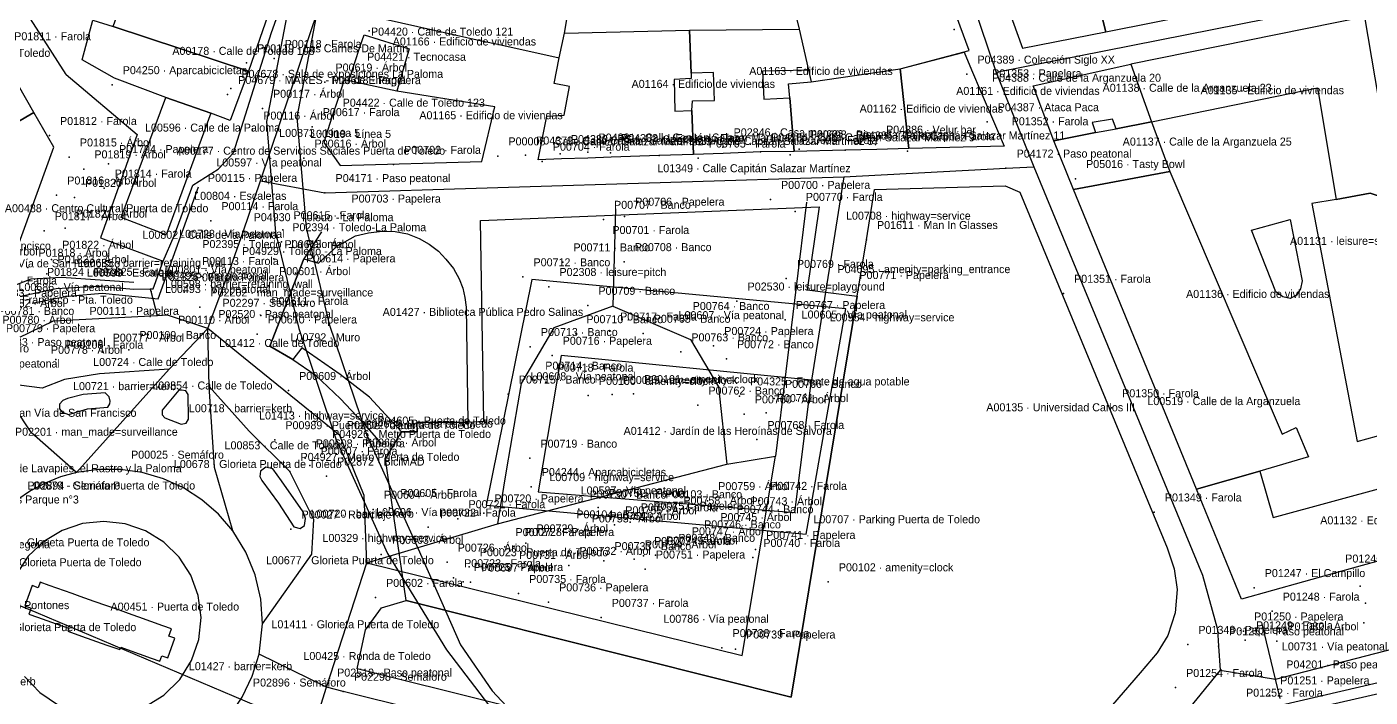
# Model space of a CAD drawing. Header units: metres. Extents: x 436207 to 441321, y 4465685 to 4475088.
# Drawn here: x 439604 to 439855.7, y 4473131.6 to 4473257.3 of the extents above; entities that cross this region are included whole.
import ezdxf

# ---------------------------------------------------------------- set-up
doc = ezdxf.new("R2010")
doc.units = ezdxf.units.M
for name, color, linetype, true_color in [('G_A_EDI', 7, 'CONTINUOUS', 0xa4a4a4), ('G_A_EQU', 7, 'CONTINUOUS', 0x8e5aa4), ('G_A_PAT', 7, 'CONTINUOUS', 0xa63603), ('G_A_UMB', 7, 'CONTINUOUS', 0x9e6a39), ('G_A_VER', 7, 'CONTINUOUS', 0x4d745d), ('G_L_ACC', 7, 'CONTINUOUS', 0xe68241), ('G_L_BAR', 7, 'CONTINUOUS', 0x333333), ('G_L_EQU', 7, 'CONTINUOUS', 0x8e5aa4), ('G_L_INF', 7, 'CONTINUOUS', 0x777777), ('G_L_TRA', 7, 'CONTINUOUS', 0x376b91), ('G_L_VIA', 7, 'CONTINUOUS', 0x555555), ('G_P_ACC', 7, 'CONTINUOUS', 0xe68241), ('G_P_COM', 7, 'CONTINUOUS', 0xce3b37), ('G_P_DIR', 7, 'CONTINUOUS', 0x756bb1), ('G_P_EQU', 7, 'CONTINUOUS', 0x8e5aa4), ('G_P_INF', 7, 'CONTINUOUS', 0x777777), ('G_P_MOB', 7, 'CONTINUOUS', 0x268c9e), ('G_P_PAT', 7, 'CONTINUOUS', 0xa63603), ('G_P_TRA', 7, 'CONTINUOUS', 0x376b91), ('G_P_UMB', 7, 'CONTINUOUS', 0x9e6a39), ('G_P_VER', 7, 'CONTINUOUS', 0x4d745d), ('T_A_EDI', 7, 'CONTINUOUS', 0xa4a4a4), ('T_A_EQU', 7, 'CONTINUOUS', 0x8e5aa4), ('T_A_PAT', 7, 'CONTINUOUS', 0xa63603), ('T_A_UMB', 7, 'CONTINUOUS', 0x9e6a39), ('T_A_VER', 7, 'CONTINUOUS', 0x4d745d), ('T_L_ACC', 7, 'CONTINUOUS', 0xe68241), ('T_L_BAR', 7, 'CONTINUOUS', 0x333333), ('T_L_EQU', 7, 'CONTINUOUS', 0x8e5aa4), ('T_L_TRA', 7, 'CONTINUOUS', 0x376b91), ('T_L_VIA', 7, 'CONTINUOUS', 0x555555), ('T_P_ACC', 7, 'CONTINUOUS', 0xe68241), ('T_P_COM', 7, 'CONTINUOUS', 0xce3b37), ('T_P_DIR', 7, 'CONTINUOUS', 0x756bb1), ('T_P_EQU', 7, 'CONTINUOUS', 0x8e5aa4), ('T_P_INF', 7, 'CONTINUOUS', 0x777777), ('T_P_MOB', 7, 'CONTINUOUS', 0x268c9e), ('T_P_PAT', 7, 'CONTINUOUS', 0xa63603), ('T_P_TRA', 7, 'CONTINUOUS', 0x376b91), ('T_P_UMB', 7, 'CONTINUOUS', 0x9e6a39), ('T_P_VER', 7, 'CONTINUOUS', 0x4d745d)]:
    doc.layers.add(name, color=color, linetype=linetype, true_color=true_color)

msp = doc.modelspace()

# ---------------------------------------------------------------- linework, layer by layer
at = {"layer": 'G_A_EDI'}
for points in [[(439605.31, 4473241.26), (439582.5, 4473281.37), (439584.8, 4473292.67), (439572.65, 4473295.2), (439571.56, 4473294.25), (439554.7, 4473284.26), (439586.26, 4473230.13), (439592.87, 4473234.03), (439592.72, 4473234.35), (439598.45, 4473237.67), (439598.65, 4473237.34)], [(439806.21, 4473256.37), (439824.46, 4473259.99), (439823.34, 4473267.62), (439817.06, 4473265.98), (439816.43, 4473269.11), (439822.71, 4473269.97), (439821.44, 4473275.19), (439818.04, 4473274.18), (439817.43, 4473279.91), (439817.19, 4473280.92), (439800.02, 4473277.05), (439801.43, 4473273.52), (439803.54, 4473266.59), (439809.89, 4473267.73), (439810.64, 4473264.86), (439804.27, 4473264.14)], [(439784.16, 4473271.19), (439790.55, 4473253.3), (439806.21, 4473256.37), (439804.27, 4473264.14), (439803.54, 4473266.59), (439801.43, 4473273.52)], [(439671.99, 4473271.18), (439671.01, 4473268.25), (439670.03, 4473265.32), (439669.06, 4473262.4), (439668.08, 4473259.46), (439689.53, 4473254.63), (439692.26, 4473254.03), (439703.78, 4473251.49), (439704.78, 4473256.14), (439705.77, 4473262.08)], [(439745.61, 4473269.73), (439748.74, 4473256.85), (439750.45, 4473249.21), (439750.99, 4473247.02), (439767.64, 4473249.41), (439780.57, 4473252.86), (439778.88, 4473257.42), (439777.25, 4473261.85), (439776.29, 4473264.42), (439756.31, 4473259.34), (439753.07, 4473271.58)], [(439649.75, 4473261.08), (439645.52, 4473248.98), (439620.19, 4473257.35), (439624.26, 4473268.99), (439630.5, 4473267.26), (439634.88, 4473265.82), (439637.79, 4473264.88)], [(439616.4, 4473258.58), (439620.19, 4473257.35), (439645.52, 4473248.98), (439642.1, 4473239.77), (439638.48, 4473241.11), (439630.08, 4473244.07), (439620.46, 4473247.67), (439614.4, 4473251.13)], [(439860.62, 4473224.5), (439854.71, 4473259.16), (439810.89, 4473250.31), (439814.73, 4473239.51), (439845.86, 4473245.84), (439849.34, 4473224.91), (439855.74, 4473226.14)], [(439728.93, 4473233.38), (439722.49, 4473233.16), (439713.51, 4473232.86), (439709.16, 4473232.7), (439704.21, 4473232.54), (439699.85, 4473232.39), (439701.47, 4473240.57), (439704.68, 4473240.73), (439705.68, 4473246.12), (439702.81, 4473246.67), (439703.78, 4473251.49), (439704.78, 4473256.14), (439728.17, 4473256.67), (439728.5, 4473248.59), (439728.47, 4473247.59), (439725.3, 4473247.41), (439725.46, 4473241.51), (439728.61, 4473241.6)], [(439747.77, 4473233.95), (439741.48, 4473233.84), (439734.48, 4473233.58), (439728.93, 4473233.38), (439728.61, 4473241.6), (439728.72, 4473243.41), (439732.85, 4473243.49), (439732.7, 4473248.72), (439728.5, 4473248.59), (439728.17, 4473256.67), (439748.74, 4473256.85), (439750.45, 4473249.21), (439741.89, 4473248.99), (439742.1, 4473243.72), (439746.99, 4473243.97)], [(439664.34, 4473247.19), (439665.42, 4473250.43), (439666.5, 4473253.66), (439667.23, 4473255.82), (439675.66, 4473253.2), (439673.34, 4473245.22)], [(439779.64, 4473252.57), (439781.05, 4473249.26), (439782.86, 4473245.01), (439784.97, 4473240.07), (439787.14, 4473234.96), (439769.31, 4473234.47), (439767.64, 4473249.41)], [(439769.31, 4473234.47), (439763.29, 4473234.32), (439757.33, 4473234.18), (439747.77, 4473233.95), (439746.99, 4473243.97), (439746.76, 4473246.59), (439750.99, 4473247.02), (439767.64, 4473249.41)], [(439796.43, 4473235.93), (439792.59, 4473246.25), (439810.89, 4473250.31), (439814.73, 4473239.51), (439808.1, 4473238.21), (439807.44, 4473240.02), (439803.64, 4473239.39), (439804.27, 4473237.47)], [(439663.46, 4473247.39), (439662.32, 4473243.86), (439661.19, 4473240.34), (439659.68, 4473235.63), (439662.72, 4473231.33), (439689.27, 4473232.06), (439691.7, 4473242.28), (439673.34, 4473245.22), (439664.34, 4473247.19)], [(439630.08, 4473244.07), (439638.48, 4473241.11), (439630.12, 4473218.33), (439621.69, 4473221.56)], [(439800.13, 4473226.78), (439796.43, 4473235.93), (439804.27, 4473237.47), (439808.1, 4473238.21), (439814.73, 4473239.51), (439818.2, 4473230.15)], [(439823.18, 4473170.63), (439800.13, 4473226.78), (439818.2, 4473230.15), (439839.25, 4473180.89), (439841.87, 4473182.17), (439844.18, 4473176.68), (439835.07, 4473173.98)], [(439762.87, 4473226.83), (439787.31, 4473227.5), (439790.07, 4473226.29), (439817.66, 4473159.61), (439819.03, 4473155.66), (439819.53, 4473151.81), (439819.17, 4473147.41), (439817.82, 4473143.14), (439815.83, 4473139.92), (439812.65, 4473136.19), (439787.54, 4473107.07), (439782.92, 4473105.91), (439745.04, 4473117.16), (439665.89, 4473136.9), (439667.47, 4473144.2), (439670.47, 4473148.36), (439675.1, 4473149.72), (439747.22, 4473131.6), (439759.58, 4473206.81), (439761.32, 4473217.39)], [(439867.76, 4473183.54), (439860.62, 4473224.5), (439855.74, 4473226.14), (439849.34, 4473224.91), (439844.78, 4473224.16), (439853.29, 4473179.52), (439856.89, 4473180.53)], [(439823.18, 4473170.63), (439835.07, 4473173.98), (439837.55, 4473165.29), (439859.37, 4473171.24), (439863.01, 4473158.75), (439849.06, 4473154.84), (439831.6, 4473149.95)]]:
    msp.add_lwpolyline(points, close=True, dxfattribs=at)
at = {"layer": 'G_A_EQU'}
msp.add_lwpolyline([(439598.97, 4473208.38), (439599.58, 4473208.51), (439600.45, 4473210.94), (439609.09, 4473234.72), (439605.31, 4473241.26), (439598.65, 4473237.34), (439598.45, 4473237.67), (439592.72, 4473234.35), (439592.87, 4473234.03), (439586.26, 4473230.13)], close=True, dxfattribs=at)
at = {"layer": 'G_A_PAT'}
msp.add_lwpolyline([(439604.99, 4473152.52), (439603.63, 4473148.73), (439604.8, 4473148.32), (439604.39, 4473147.19), (439606.04, 4473146.61), (439610.39, 4473145.07), (439611.88, 4473144.54), (439611.67, 4473143.97), (439614.26, 4473143.06), (439619, 4473141.37), (439621.42, 4473140.51), (439621.6, 4473140.97), (439622.82, 4473140.54), (439627.32, 4473138.94), (439628.96, 4473138.36), (439629.32, 4473139.36), (439630.41, 4473138.97), (439631.73, 4473142.68), (439630.64, 4473143.06), (439631.13, 4473144.41), (439629.49, 4473145), (439624.99, 4473146.59), (439623.78, 4473147.03), (439621.36, 4473147.89), (439616.62, 4473149.57), (439614.01, 4473150.49), (439612.53, 4473151.02), (439608.17, 4473152.57), (439606.53, 4473153.15), (439606.16, 4473152.1)], close=True, dxfattribs=at)
at = {"layer": 'G_A_UMB'}
msp.add_lwpolyline([(439653.83, 4473194.91), (439649.55, 4473197.45), (439655.93, 4473213.78), (439658.69, 4473212.98), (439662.15, 4473216.16), (439665.6, 4473218.12), (439668.06, 4473218.7), (439670.6, 4473218.98), (439673, 4473218.92), (439675.37, 4473218.47), (439677.52, 4473217.59), (439679.43, 4473216.55), (439681.14, 4473215.22), (439682.52, 4473213.75), (439683.99, 4473211.99), (439685.02, 4473210.06), (439685.69, 4473208.33), (439686.09, 4473206.58), (439686.35, 4473204.76), (439686.62, 4473183.2), (439677.08, 4473183.09), (439677.15, 4473181.36), (439674.19, 4473181.33), (439668.25, 4473187.84), (439662.74, 4473192.08), (439655.57, 4473197.11)], close=True, dxfattribs=at)
at = {"layer": 'G_A_VER'}
for points in [[(439747.22, 4473131.6), (439675.1, 4473149.72), (439671.21, 4473176.25), (439674.19, 4473181.33), (439677.15, 4473181.36), (439677.08, 4473183.09), (439686.62, 4473183.2), (439689.62, 4473183.34), (439689.03, 4473220.98), (439752.47, 4473223.56), (439750.23, 4473208.01), (439759.58, 4473206.81)], [(439833.48, 4473219.16), (439840.71, 4473221.2), (439843.01, 4473209.67), (439842.7, 4473208.17), (439841.94, 4473206.98), (439840.73, 4473206.39), (439839.38, 4473206.7), (439838.04, 4473207.61)], [(439817.8, 4473098.57), (439822.56, 4473106.4), (439830.38, 4473119.23), (439833.05, 4473121.99), (439838.97, 4473128.07), (439903.47, 4473142.85), (439918.82, 4473089.52), (439919.26, 4473082.17), (439916.98, 4473075.86), (439913.17, 4473073.61)]]:
    msp.add_lwpolyline(points, close=True, dxfattribs=at)
at = {"layer": 'G_L_ACC'}
for points in [[(439631.6, 4473218.13), (439635.14, 4473227.6)], [(439602.59, 4473206.75), (439609.48, 4473208.26), (439617.24, 4473208.68), (439624.08, 4473208.11)]]:
    msp.add_lwpolyline(points, dxfattribs=at)
at = {"layer": 'G_L_BAR'}
for points in [[(439604.99, 4473205.51), (439611.54, 4473206.82), (439618.19, 4473207.34), (439628.62, 4473206.28), (439636.21, 4473227.33)], [(439659.22, 4473218.86), (439655.93, 4473213.78), (439649.55, 4473197.45), (439653.83, 4473194.91), (439658.02, 4473192.03), (439662.8, 4473187.57), (439666.84, 4473183.25), (439670.41, 4473179.15)], [(439600.45, 4473210.94), (439601.62, 4473208.79), (439604.85, 4473210.04), (439610.5, 4473210.37), (439624.09, 4473209.42)], [(439619.2, 4473185.99), (439619.55, 4473186.61), (439619.63, 4473187.13), (439619.44, 4473187.93), (439618.7, 4473188.67), (439614.59, 4473188.37), (439611.64, 4473187.63), (439610.73, 4473187.25), (439610.14, 4473186.57), (439610.12, 4473185.7), (439610.62, 4473185.02), (439611.82, 4473184.61), (439615.35, 4473185.68), (439619.2, 4473185.99)], [(439632.49, 4473189.15), (439629.37, 4473185.42), (439629.36, 4473184.56), (439629.89, 4473183.98), (439632.96, 4473182.81), (439633.88, 4473182.99), (439634.28, 4473183.75), (439634.26, 4473188.36), (439633.79, 4473189.04), (439633.02, 4473189.15), (439632.49, 4473189.15)], [(439648.81, 4473174.73), (439647.8, 4473173.98), (439647.66, 4473172.96), (439648.07, 4473172.22), (439651.19, 4473168.01), (439654.04, 4473163.53), (439655.22, 4473163.26), (439656.05, 4473163.79), (439656.23, 4473165.1), (439655.8, 4473166.37), (439651.75, 4473172.19), (439650.1, 4473174.4), (439648.81, 4473174.73)], [(439603.6, 4473135.5), (439606.46, 4473132.45), (439609.93, 4473130.13), (439613.83, 4473128.65), (439617.99, 4473128.09), (439622.15, 4473128.49), (439626.11, 4473129.81), (439629.68, 4473132), (439632.65, 4473134.93), (439634.86, 4473138.47), (439636.23, 4473142.41), (439636.65, 4473146.56), (439636.13, 4473150.69), (439634.74, 4473154.46), (439632.56, 4473157.83), (439629.69, 4473160.65), (439626.27, 4473162.78), (439622.46, 4473164.11), (439618.46, 4473164.57), (439614.45, 4473164.16), (439610.63, 4473162.88), (439607.19, 4473160.8), (439604.28, 4473158.03)], [(439604.28, 4473158.03), (439602.05, 4473154.68)]]:
    msp.add_lwpolyline(points, dxfattribs=at)
at = {"layer": 'G_L_EQU'}
msp.add_lwpolyline([(439698.62, 4473209.92), (439690.07, 4473167.63), (439750.02, 4473162.15), (439757.5, 4473204.45), (439698.62, 4473209.92)], dxfattribs=at)
at = {"layer": 'G_L_INF'}
for points in [[(439737.72, 4473396.57), (439748.11, 4473361.11), (439752.84, 4473348.87), (439754.23, 4473344.46), (439767.68, 4473302.03), (439770.54, 4473293.54), (439785.63, 4473248.77), (439792.7, 4473231.07)], [(439856.78, 4473262.88), (439785.63, 4473248.77)]]:
    msp.add_lwpolyline(points, dxfattribs=at)
at = {"layer": 'G_L_TRA'}
for points in [[(439687.84, 4473326.22), (439663.95, 4473289.36), (439653.33, 4473262.77), (439648.89, 4473239.53), (439650.63, 4473218.75), (439654.95, 4473200.72), (439661.98, 4473179.88), (439671.61, 4473158.56), (439682.66, 4473140.46)], [(439691.51, 4473324.12), (439669.66, 4473290.2), (439659.04, 4473263.61), (439654.6, 4473240.37), (439656.34, 4473219.6), (439660.66, 4473201.57), (439667.69, 4473180.72), (439677.32, 4473159.41), (439685.29, 4473141.44)], [(439682.66, 4473140.46), (439691.51, 4473128.82)], [(439685.29, 4473141.44), (439691.2, 4473132.77), (439698.33, 4473125.15)]]:
    msp.add_lwpolyline(points, dxfattribs=at)
at = {"layer": 'G_L_VIA'}
for points in [[(439637.9, 4473200.71), (439638.68, 4473202.8), (439642.33, 4473212.51), (439644.52, 4473218.86), (439647.77, 4473228.45), (439664.19, 4473277.07), (439669.41, 4473288.01), (439675.96, 4473298.94), (439677.34, 4473301.24), (439678.99, 4473303.78), (439709.18, 4473350.24), (439722.42, 4473370.61)], [(439611.37, 4473248.36), (439602.13, 4473262.85), (439590.32, 4473283.16), (439592.46, 4473294.24), (439593.95, 4473301.92), (439596.49, 4473315.07)], [(439639.89, 4473230.64), (439642.73, 4473233.65), (439649.87, 4473256.22), (439654.57, 4473269.36), (439661.17, 4473286.67), (439665.77, 4473295.54), (439671.97, 4473306.79)], [(439613.33, 4473173.72), (439604.91, 4473181.17), (439598.55, 4473190.59), (439595.28, 4473195.45), (439564.27, 4473249.68)], [(439611.37, 4473248.36), (439624.69, 4473237.13), (439617.83, 4473217.76)], [(439647.77, 4473228.45), (439659.87, 4473226.19), (439757.12, 4473229.16), (439787.48, 4473230.79), (439792.7, 4473231.07)], [(439792.7, 4473231.07), (439824.32, 4473154.48), (439827.1, 4473144.3), (439827.3, 4473141.19), (439827.6, 4473136.68)], [(439635.14, 4473227.6), (439639.89, 4473230.64)], [(439757.12, 4473229.16), (439753.91, 4473209.12)], [(439714.3, 4473223.19), (439713.82, 4473204.92), (439728.4, 4473198.65), (439733.59, 4473189.81), (439735.18, 4473175.3)], [(439750.11, 4473224.44), (439744.27, 4473176.78)], [(439629.53, 4473213.35), (439631.6, 4473218.13)], [(439617.83, 4473217.76), (439629.53, 4473213.35)], [(439624.08, 4473208.11), (439627.14, 4473208.16), (439627.68, 4473208.17), (439629.53, 4473213.35)], [(439627.29, 4473207.66), (439627.14, 4473208.16)], [(439753.91, 4473209.12), (439751.02, 4473191.04)], [(439628.52, 4473203.12), (439627.29, 4473207.66)], [(439607.86, 4473083.81), (439609.8, 4473083.14), (439620.28, 4473090.42), (439637.38, 4473094.19), (439643.04, 4473095.44), (439653.55, 4473112.27), (439660.16, 4473133.46), (439667.72, 4473156.76), (439667.23, 4473169.4), (439662.68, 4473180.66), (439645.6, 4473194.47), (439637.9, 4473200.71), (439630.4, 4473203.22), (439628.52, 4473203.12), (439608.92, 4473202.09), (439602.37, 4473198.91), (439595.28, 4473195.45), (439586.68, 4473191.41), (439579.9, 4473188.23)], [(439713.82, 4473204.92), (439702.79, 4473200.88), (439696.63, 4473190.41), (439693.92, 4473174.44), (439692.22, 4473164.08)], [(439637.9, 4473200.71), (439630.7, 4473193.08), (439613.33, 4473173.72)], [(439638.17, 4473189.83), (439637.9, 4473200.71)], [(439751.02, 4473191.04), (439704.12, 4473195.66), (439699.81, 4473170.11), (439747.93, 4473166.25), (439751.02, 4473191.04)], [(439498.05, 4473194.53), (439561.29, 4473165.76), (439605.72, 4473147.57), (439665.49, 4473122.14)], [(439630.7, 4473193.08), (439617.6, 4473192.22), (439611.08, 4473191.16), (439606.91, 4473189.53), (439598.55, 4473190.59)], [(439642.59, 4473162.78), (439639.16, 4473174.69), (439638.17, 4473189.83)], [(439653.3, 4473173.91), (439645.68, 4473181.49), (439638.17, 4473189.83)], [(439667.72, 4473156.76), (439692.22, 4473164.08), (439735.18, 4473175.3), (439744.27, 4473176.78)], [(439667.72, 4473156.76), (439738.08, 4473139.41), (439744.27, 4473176.78)], [(439613.33, 4473173.72), (439610.33, 4473172.89), (439607.43, 4473171.73), (439604.68, 4473170.28), (439602.11, 4473168.54), (439599.73, 4473166.52), (439597.6, 4473164.27), (439595.71, 4473161.78), (439594.11, 4473159.11)], [(439642.59, 4473162.78), (439639.91, 4473165.9), (439636.8, 4473168.6), (439633.34, 4473170.84), (439629.59, 4473172.57), (439625.64, 4473173.73), (439621.55, 4473174.32), (439617.42, 4473174.31), (439613.33, 4473173.72)], [(439648.18, 4473145.35), (439657.39, 4473158.41), (439657.81, 4473164.89), (439653.3, 4473173.91)], [(439648.18, 4473145.35), (439647.88, 4473150), (439646.82, 4473154.52), (439645.04, 4473158.82), (439642.59, 4473162.78)], [(439827.6, 4473136.68), (439838.01, 4473134.99), (439879.32, 4473145.66), (439912.93, 4473153.2)], [(439647.53, 4473139.69), (439648.18, 4473145.35)], [(439811.2, 4473099.97), (439811.62, 4473102.88), (439812.51, 4473105.31), (439818.25, 4473112.57), (439829.09, 4473125.61), (439831.47, 4473127.4), (439834.86, 4473127.92), (439838.91, 4473130.08), (439879.85, 4473139.59), (439905.31, 4473146.37), (439907.99, 4473145.65), (439921.59, 4473082.71), (439916.25, 4473077.64), (439910.87, 4473075.79), (439814.68, 4473098.71), (439811.2, 4473099.97)], [(439838.88, 4473131.37), (439838.01, 4473134.99), (439835.48, 4473145.38)], [(439631.71, 4473119.95), (439635.51, 4473122.1), (439638.95, 4473124.8), (439641.93, 4473127.99), (439644.38, 4473131.59), (439646.26, 4473135.52), (439647.53, 4473139.69)], [(439660.16, 4473133.46), (439647.53, 4473139.69)], [(439827.6, 4473136.68), (439800.84, 4473103.73), (439795.7, 4473097.15)], [(439883.33, 4473071.79), (439795.7, 4473097.15), (439759.69, 4473108.68), (439663.31, 4473132.68), (439660.16, 4473133.46)]]:
    msp.add_lwpolyline(points, dxfattribs=at)
at = {"layer": 'G_P_ACC'}
for p in [(439650.33, 4473251.35), (439657.46, 4473238.56), (439608.23, 4473236.9), (439786.55, 4473236.85), (439747.04, 4473233.32), (439769, 4473234.02), (439672.71, 4473231.49), (439700.58, 4473232.08), (439729.8, 4473232.67), (439787.48, 4473230.79), (439618.49, 4473227.04), (439659.87, 4473226.19), (439638.48, 4473220.93), (439747.99, 4473222.67), (439651.98, 4473219.23), (439711.74, 4473216.46), (439634.83, 4473210.64), (439605.79, 4473208.6), (439614.92, 4473208.62), (439746.32, 4473210.1), (439627.29, 4473207.66), (439798.24, 4473207.31), (439647.86, 4473203.16), (439637.9, 4473200.71), (439638.68, 4473202.8), (439713.18, 4473200.23), (439609.45, 4473194.94), (439701.29, 4473190.65), (439807.26, 4473185.84), (439740.79, 4473179.89), (439621.55, 4473174.32), (439657.07, 4473175.03), (439741.31, 4473168.47), (439671.99, 4473167.13), (439711.08, 4473167.14), (439815.26, 4473166.3), (439679.24, 4473163.46), (439684.78, 4473165.04), (439717.06, 4473164.44), (439693.59, 4473159.8), (439719.54, 4473158.12), (439740.02, 4473157.77), (439683.95, 4473153.97), (439669.33, 4473150.28), (439696.15, 4473151.01), (439853.85, 4473152.39), (439837.35, 4473147.7), (439711.61, 4473146.53), (439854.56, 4473145.53), (439734.26, 4473140.86), (439827.3, 4473141.19), (439832.33, 4473142.32), (439660.16, 4473133.46), (439663.31, 4473132.68), (439819.24, 4473133.39), (439838.01, 4473134.99)]:
    msp.add_point(p, dxfattribs=at)
at = {"layer": 'G_P_COM'}
for p in [(439668.13, 4473256.55), (439777.78, 4473256.81), (439665.78, 4473248.94), (439780.14, 4473248.41), (439697.45, 4473233.24)]:
    msp.add_point(p, dxfattribs=at)
at = {"layer": 'G_P_DIR'}
msp.add_point((439709.14, 4473233.8), dxfattribs=at)
at = {"layer": 'G_P_EQU'}
for p in [(439641.62, 4473244.59), (439703.96, 4473233.51), (439713.35, 4473233.7), (439734.45, 4473234.77), (439763.02, 4473235.27), (439800.5, 4473228.83), (439753.91, 4473209.12), (439709.21, 4473188.15), (439713.67, 4473188.33), (439717.66, 4473188.49), (439660.15, 4473173.02), (439754.17, 4473153.2)]:
    msp.add_point(p, dxfattribs=at)
at = {"layer": 'G_P_INF'}
msp.add_point((439636.42, 4473204.74), dxfattribs=at)
at = {"layer": 'G_P_MOB'}
for p in [(439619.99, 4473246.43), (439782.9, 4473245.84), (439659.11, 4473244.56), (439619.29, 4473231.63), (439635.95, 4473226.24), (439743.33, 4473224.91), (439662.85, 4473222.35), (439712.05, 4473221.18), (439716.01, 4473221.76), (439704.44, 4473213.2), (439715.94, 4473213.24), (439654.36, 4473211.13), (439696.96, 4473210.4), (439758.03, 4473208.01), (439633.49, 4473207.57), (439709.12, 4473205.05), (439613.77, 4473201.29), (439726.78, 4473202.2), (439746.12, 4473202.39), (439647.15, 4473199.68), (439706.86, 4473199.73), (439719.49, 4473199.81), (439623.1, 4473196.76), (439698.34, 4473197.32), (439702.42, 4473195.68), (439726.53, 4473196.33), (439732.7, 4473197.51), (439735.09, 4473195.03), (439699.16, 4473191.01), (439694.21, 4473188.41), (439737.53, 4473188.06), (439729.73, 4473186.34), (439744.07, 4473187.59), (439656.14, 4473176.44), (439698.25, 4473176.39), (439698.5, 4473171.07), (439689.62, 4473166.12), (439707.47, 4473166.84), (439721.67, 4473166.9), (439653.5, 4473163.1), (439704.98, 4473163.13), (439719.4, 4473164.74), (439735.02, 4473164.1), (439728.93, 4473161.25), (439695.34, 4473159.82), (439724.09, 4473158.72), (439740.54, 4473159.27), (439712.13, 4473157.17), (439719.89, 4473155.6), (439685.78, 4473153.25), (439701.76, 4473149.44), (439831.98, 4473143.98), (439736.79, 4473140.6), (439821.54, 4473141.47), (439836.88, 4473131.99)]:
    msp.add_point(p, dxfattribs=at)
at = {"layer": 'G_P_PAT'}
for p in [(439642.22, 4473245.74), (439761.32, 4473217.39)]:
    msp.add_point(p, dxfattribs=at)
at = {"layer": 'G_P_TRA'}
for p in [(439644.52, 4473218.86), (439651.76, 4473216.98), (439634.9, 4473213.82), (439642.33, 4473212.51), (439667.69, 4473180.72), (439650.46, 4473179.85), (439659.22, 4473178.21), (439661.98, 4473179.88), (439665.27, 4473180.15), (439653.3, 4473173.91), (439686.89, 4473156.03)]:
    msp.add_point(p, dxfattribs=at)
at = {"layer": 'G_P_UMB'}
for p in [(439666.5, 4473253.66), (439645.17, 4473250.53), (439782.86, 4473245.01), (439661.19, 4473240.34), (439783.95, 4473239.48), (439741.48, 4473233.84), (439748.72, 4473234.37), (439757.33, 4473234.18), (439692.26, 4473233.08), (439722.49, 4473233.16), (439849.06, 4473154.84), (439833.97, 4473152.12)]:
    msp.add_point(p, dxfattribs=at)
at = {"layer": 'G_P_VER'}
for p in [(439659.85, 4473246.93), (439648.15, 4473242), (439646.32, 4473237.91), (439611.96, 4473232.87), (439655.93, 4473232.66), (439614.67, 4473230.64), (439609.59, 4473225.74), (439612.92, 4473225.3), (439607.24, 4473219.05), (439611.17, 4473219.53), (439608.65, 4473213.69), (439650.31, 4473213.79), (439604.2, 4473212.19), (439607.77, 4473210.96), (439649.28, 4473208.74), (439701.82, 4473208.58), (439737.07, 4473205.86), (439630.35, 4473199.63), (439618.1, 4473196.27), (439606.53, 4473193.99), (439653.04, 4473189.08), (439738.43, 4473184.69), (439742.55, 4473184.93), (439665.37, 4473176.61), (439731.57, 4473168.42), (439668.92, 4473166.81), (439725.04, 4473165.76), (439737.62, 4473165.6), (439711.17, 4473162.85), (439714.15, 4473163.89), (439697.51, 4473160.5), (439707.87, 4473162.37), (439731.97, 4473162.62), (439670.43, 4473158.36), (439721.82, 4473158.23), (439726.63, 4473159.95), (439682.75, 4473156.89), (439694.25, 4473155.53), (439705.55, 4473156.28), (439717.83, 4473157.5), (439687.17, 4473153.15), (439854.87, 4473149.23), (439838.22, 4473142.12)]:
    msp.add_point(p, dxfattribs=at)

# ---------------------------------------------------------------- texts
at = {"layer": 'T_A_EDI'}
for s, p in [('A00178 · Calle de Toledo 108', (439631.28, 4473252.05)), ('A01166 · Edificio de viviendas', (439672.57, 4473253.81)), ('A01163 · Edificio de viviendas', (439739.38, 4473248.28)), ('A01164 · Edificio de viviendas', (439717.33, 4473245.86)), ('A01161 · Edificio de viviendas', (439778.16, 4473244.54)), ('A01138 · Calle de la Arganzuela 23', (439805.59, 4473245.13)), ('A01135 · Edificio de viviendas', (439823.95, 4473244.67)), ('A01165 · Edificio de viviendas', (439677.56, 4473239.98)), ('A01162 · Edificio de viviendas', (439760.07, 4473241.22)), ('A01137 · Calle de la Arganzuela 25', (439809.36, 4473235.04)), ('A00177 · Centro de Servicios Sociales Puerta de Toledo', (439632.11, 4473233.33)), ('A01136 · Edificio de viviendas', (439821.23, 4473206.47)), ('A00135 · Universidad Carlos III', (439783.8, 4473185.21)), ('A01132 · Edificio de viviendas', (439846.37, 4473164.02))]:
    msp.add_text(s, height=1.5, dxfattribs=at).set_placement(p)
at = {"layer": 'T_A_EQU'}
msp.add_text('A00488 · Centro Cultural Puerta de Toledo', height=1.5, dxfattribs=at).set_placement((439599.9, 4473222.54))
at = {"layer": 'T_A_PAT'}
msp.add_text('A00451 · Puerta de Toledo', height=1.5, dxfattribs=at).set_placement((439619.7, 4473147.83))
at = {"layer": 'T_A_UMB'}
msp.add_text('A01427 · Biblioteca Pública Pedro Salinas', height=1.5, dxfattribs=at).set_placement((439670.69, 4473203.1))
at = {"layer": 'T_A_VER'}
for s, p in [('A01131 · leisure=swimming_pool', (439840.71, 4473216.42)), ('A01412 · Jardín de las Heroínas de Sálvora', (439715.84, 4473180.79))]:
    msp.add_text(s, height=1.5, dxfattribs=at).set_placement(p)
at = {"layer": 'T_L_ACC'}
for s, p in [('L00804 · Escaleras', (439635.37, 4473224.87)), ('L00599 · Escaleras', (439615.27, 4473210.46))]:
    msp.add_text(s, height=1.5, dxfattribs=at).set_placement(p)
at = {"layer": 'T_L_BAR'}
for s, p in [('L00685 · barrier=retaining_wall', (439613.52, 4473212.3)), ('L00598 · barrier=retaining_wall', (439629.9, 4473208.35)), ('L00792 · Muro', (439653.43, 4473198.34)), ('L00721 · barrier=kerb', (439612.67, 4473189.18)), ('L00718 · barrier=kerb', (439634.38, 4473185.03)), ('L00720 · barrier=kerb', (439657.19, 4473165.26)), ('L01427 · barrier=kerb', (439634.37, 4473136.66)), ('L00722 · barrier=kerb', (439586.32, 4473133.81))]:
    msp.add_text(s, height=1.5, dxfattribs=at).set_placement(p)
at = {"layer": 'T_L_EQU'}
for s, p in [('L00759 · Cuerpo de bomberos Parque n°3', (439575.82, 4473167.92)), ('L00707 · Parking Puerta de Toledo', (439751.4, 4473164.21))]:
    msp.add_text(s, height=1.5, dxfattribs=at).set_placement(p)
at = {"layer": 'T_L_TRA'}
for s, p in [('L00873 · Línea 5', (439651.3, 4473236.66)), ('L00919 · Línea 5', (439657.09, 4473236.49))]:
    msp.add_text(s, height=1.5, dxfattribs=at).set_placement(p)
at = {"layer": 'T_L_VIA'}
for s, p in [('L00596 · Calle de la Paloma', (439626.16, 4473237.66)), ('L00597 · Vía peatonal', (439639.52, 4473231.12)), ('L01349 · Calle Capitán Salazar Martínez', (439722.15, 4473230.04)), ('L00708 · highway=service', (439757.51, 4473221.14)), ('L00802 · Calle de la Paloma', (439625.68, 4473217.56)), ('L00728 · Vía peatonal', (439632.56, 4473217.74)), ('L00036 · Gran Vía de San Francisco', (439575.86, 4473215.5)), ('L00037 · Gran Vía de San Francisco', (439588.84, 4473212.21)), ('L00495 · Vía peatonal', (439629.22, 4473209.91)), ('L00801 · Vía peatonal', (439630, 4473211.07)), ('L00686 · Vía peatonal', (439602.44, 4473207.76)), ('L00493 · Vía peatonal', (439629.91, 4473207.39)), ('L00607 · Vía peatonal', (439726.13, 4473202.49)), ('L00605 · Vía peatonal', (439749.19, 4473202.61)), ('L00954 · highway=service', (439754.46, 4473202.08)), ('L01412 · Calle de Toledo', (439640.04, 4473197.27)), ('L00724 · Calle de Toledo', (439616.45, 4473193.71)), ('L00854 · Calle de Toledo', (439627.52, 4473189.3)), ('L00608 · Vía peatonal', (439698.39, 4473191.03)), ('L00519 · Calle de la Arganzuela', (439813.98, 4473186.37)), ('L00035 · Gran Vía de San Francisco', (439591.89, 4473184.18)), ('L01413 · highway=service', (439647.53, 4473183.67)), ('L00853 · Calle de Toledo', (439641.07, 4473178.08)), ('L00678 · Glorieta Puerta de Toledo', (439631.57, 4473174.57)), ('L00709 · highway=service', (439701.93, 4473172.11)), ('L00679 · Glorieta Puerta de Toledo', (439604.11, 4473170.54)), ('L00587 · Vía peatonal', (439707.79, 4473169.62)), ('L00606 · Vía peatonal', (439669.46, 4473165.56)), ('L00848 · Ronda de Segovia', (439583.41, 4473159.52)), ('L00887 · Glorieta Puerta de Toledo', (439595.54, 4473159.89)), ('L00329 · highway=service', (439659.41, 4473160.71)), ('L00917 · Glorieta Puerta de Toledo', (439594.07, 4473156.16)), ('L00677 · Glorieta Puerta de Toledo', (439648.82, 4473156.53)), ('L00843 · Paseo de los Pontones', (439582.86, 4473148.11)), ('L00778 · Glorieta Puerta de Toledo', (439593.08, 4473143.98)), ('L01411 · Glorieta Puerta de Toledo', (439649.85, 4473144.52)), ('L00786 · Vía peatonal', (439723.29, 4473145.55)), ('L00425 · Ronda de Toledo', (439655.84, 4473138.57)), ('L00731 · Vía peatonal', (439839.19, 4473140.37))]:
    msp.add_text(s, height=1.5, dxfattribs=at).set_placement(p)
at = {"layer": 'T_P_ACC'}
for s, p in [('P01811 · Farola', (439601.65, 4473254.79)), ('P00118 · Farola', (439652.33, 4473253.35)), ('P00617 · Farola', (439659.46, 4473240.56)), ('P01812 · Farola', (439610.23, 4473238.9)), ('P01352 · Farola', (439788.55, 4473238.85)), ('P00705 · Farola', (439731.8, 4473234.67)), ('P00699 · Farola', (439749.04, 4473235.32)), ('P00750 · Farola', (439771, 4473236.02)), ('P00702 · Farola', (439674.71, 4473233.49)), ('P00704 · Farola', (439702.58, 4473234.08)), ('P04172 · Paso peatonal', (439789.48, 4473232.79)), ('P01814 · Farola', (439620.49, 4473229.04)), ('P04171 · Paso peatonal', (439661.87, 4473228.19)), ('P00770 · Farola', (439749.99, 4473224.67)), ('P00114 · Farola', (439640.48, 4473222.93)), ('P00615 · Farola', (439653.98, 4473221.23)), ('P00701 · Farola', (439713.74, 4473218.46)), ('P00113 · Farola', (439636.83, 4473212.64)), ('P00769 · Farola', (439748.32, 4473212.1)), ('P00784 · Farola', (439595.28, 4473208.98)), ('P01824 · Farola', (439607.79, 4473210.6)), ('P01825 · Farola', (439616.92, 4473210.62)), ('P01826 · Farola', (439629.29, 4473209.66)), ('P01351 · Farola', (439800.24, 4473209.31)), ('P02297 · Semáforo', (439640.68, 4473204.8)), ('P00611 · Farola', (439649.86, 4473205.16)), ('P02520 · Paso peatonal', (439639.9, 4473202.71)), ('P00717 · Farola', (439715.18, 4473202.23)), ('P02833 · Paso peatonal', (439597.28, 4473197.45)), ('P00108 · Farola', (439611.45, 4473196.94)), ('P02296 · Semáforo', (439587.03, 4473196.25)), ('P02832 · Paso peatonal', (439588.68, 4473193.41)), ('P00718 · Farola', (439703.29, 4473192.65)), ('P01350 · Farola', (439809.26, 4473187.84)), ('P00768 · Farola', (439742.79, 4473181.89)), ('P00025 · Semáforo', (439623.55, 4473176.32)), ('P00607 · Farola', (439659.07, 4473177.03)), ('P02894 · Semáforo', (439604.11, 4473170.54)), ('P00605 · Farola', (439673.99, 4473169.13)), ('P00752 · Farola', (439713.08, 4473169.14)), ('P00742 · Farola', (439743.31, 4473170.47)), ('P00721 · Farola', (439686.78, 4473167.04)), ('P00756 · Farola', (439719.06, 4473166.44)), ('P01349 · Farola', (439817.26, 4473168.3)), ('P00722 · Farola', (439681.24, 4473165.46)), ('P00727 · Farola', (439695.59, 4473161.8)), ('P00773 · Farola', (439721.54, 4473160.12)), ('P00740 · Farola', (439742.02, 4473159.77)), ('P00723 · Farola', (439685.95, 4473155.97)), ('P00602 · Farola', (439671.33, 4473152.28)), ('P00735 · Farola', (439698.15, 4473153.01)), ('P00737 · Farola', (439713.61, 4473148.53)), ('P01248 · Farola', (439839.35, 4473149.7)), ('P01249 · Farola', (439834.33, 4473144.32)), ('P00738 · Farola', (439736.26, 4473142.86)), ('P01253 · Paso peatonal', (439829.3, 4473143.19)), ('P04201 · Paso peatonal', (439840.01, 4473136.99)), ('P02896 · Semáforo', (439646.38, 4473133.59)), ('P02519 · Paso peatonal', (439662.16, 4473135.46)), ('P02298 · Semáforo', (439665.31, 4473134.68)), ('P01254 · Farola', (439821.24, 4473135.39)), ('P01252 · Farola', (439832.47, 4473131.69))]:
    msp.add_text(s, height=1.5, dxfattribs=at).set_placement(p)
at = {"layer": 'T_P_COM'}
for s, p in [('P04421 · Tecnocasa', (439667.78, 4473250.94)), ('P04389 · Colección Siglo XX', (439782.14, 4473250.41)), ('P04379 · Calle Capitán Salazar Martínez 3', (439699.45, 4473235.24))]:
    msp.add_text(s, height=1.5, dxfattribs=at).set_placement(p)
at = {"layer": 'T_P_DIR'}
msp.add_text('P04381 · Calle Capitán Salazar Martínez 5', height=1.5, dxfattribs=at).set_placement((439711.14, 4473235.8))
at = {"layer": 'T_P_EQU'}
for s, p in [('P04679 · MARES - Mar de Energía', (439643.62, 4473246.59)), ('P02846 · Casa marcos', (439736.45, 4473236.77)), ('P04386 · Velur bar', (439765.02, 4473237.27)), ('P04380 · PSI', (439705.96, 4473235.51)), ("P04382 · L'Ecole du Flam", (439715.35, 4473235.7)), ('P05016 · Tasty Bowl', (439802.5, 4473230.83)), ('P04695 · amenity=parking_entrance', (439755.91, 4473211.12)), ('P00100 · amenity=clock', (439711.21, 4473190.15)), ('P00099 · amenity=clock', (439715.67, 4473190.33)), ('P00101 · amenity=clock', (439719.66, 4473190.49)), ('P02872 · BiciMAD', (439662.15, 4473175.02)), ('P00102 · amenity=clock', (439756.17, 4473155.2))]:
    msp.add_text(s, height=1.5, dxfattribs=at).set_placement(p)
at = {"layer": 'T_P_INF'}
for s, p in [('P02202 · man_made=surveillance', (439638.42, 4473206.74)), ('P02201 · man_made=surveillance', (439601.79, 4473180.62))]:
    msp.add_text(s, height=1.5, dxfattribs=at).set_placement(p)
at = {"layer": 'T_P_MOB'}
for s, p in [('P04250 · Aparcabicicletas', (439621.99, 4473248.43)), ('P01353 · Papelera', (439784.9, 4473247.84)), ('P00618 · Papelera', (439661.11, 4473246.56)), ('P01794 · Papelera', (439621.29, 4473233.63)), ('P00115 · Papelera', (439637.95, 4473228.24)), ('P00700 · Papelera', (439745.33, 4473226.91)), ('P00703 · Papelera', (439664.85, 4473224.35)), ('P00707 · Banco', (439714.05, 4473223.18)), ('P00706 · Papelera', (439718.01, 4473223.76)), ('P00711 · Banco', (439706.44, 4473215.2)), ('P00708 · Banco', (439717.94, 4473215.24)), ('P00614 · Papelera', (439656.36, 4473213.13)), ('P00712 · Banco', (439698.96, 4473212.4)), ('P00112 · Papelera', (439635.49, 4473209.57)), ('P00771 · Papelera', (439760.03, 4473210.01)), ('P00783 · Papelera', (439596.66, 4473206.67)), ('P00709 · Banco', (439711.12, 4473207.05)), ('P00764 · Banco', (439728.78, 4473204.2)), ('P00767 · Papelera', (439748.12, 4473204.39)), ('P00781 · Banco', (439598.52, 4473203.28)), ('P00111 · Papelera', (439615.77, 4473203.29)), ('P00610 · Papelera', (439649.15, 4473201.68)), ('P00710 · Banco', (439708.86, 4473201.73)), ('P00765 · Banco', (439721.49, 4473201.81)), ('P00779 · Papelera', (439600.1, 4473200.04)), ('P00713 · Banco', (439700.34, 4473199.32)), ('P00724 · Papelera', (439734.7, 4473199.51)), ('P00109 · Banco', (439625.1, 4473198.76)), ('P00716 · Papelera', (439704.42, 4473197.68)), ('P00763 · Banco', (439728.53, 4473198.33)), ('P00772 · Banco', (439737.09, 4473197.03)), ('P00714 · Banco', (439701.16, 4473193.01)), ('P00715 · Banco', (439696.21, 4473190.41)), ('P04325 · Fuente de agua potable', (439739.53, 4473190.06)), ('P00766 · Banco', (439746.07, 4473189.59)), ('P00762 · Banco', (439731.73, 4473188.34)), ('P00608 · Papelera', (439658.14, 4473178.44)), ('P00719 · Banco', (439700.25, 4473178.39)), ('P04244 · Aparcabicicletas', (439700.5, 4473173.07)), ('P00730 · Banco', (439709.47, 4473168.84)), ('P00103 · Banco', (439723.67, 4473168.9)), ('P00720 · Papelera', (439691.62, 4473168.12)), ('P00757 · Papelera', (439721.4, 4473166.74)), ('P00027 · Reciclaje', (439655.5, 4473165.1)), ('P00104 · Banco', (439706.98, 4473165.13)), ('P00744 · Banco', (439737.02, 4473166.1)), ('P00728 · Papelera', (439697.34, 4473161.82)), ('P00746 · Banco', (439730.93, 4473163.25)), ('P00741 · Papelera', (439742.54, 4473161.27)), ('P00733 · Banco', (439714.13, 4473159.17)), ('P00748 · Banco', (439726.09, 4473160.72)), ('P00751 · Papelera', (439721.89, 4473157.6)), ('P00725 · Papelera', (439687.78, 4473155.25)), ('P00736 · Papelera', (439703.76, 4473151.44)), ('P01250 · Papelera', (439833.98, 4473145.98)), ('P00739 · Papelera', (439738.79, 4473142.6)), ('P01348 · Papelera', (439823.54, 4473143.47)), ('P01251 · Papelera', (439838.88, 4473133.99))]:
    msp.add_text(s, height=1.5, dxfattribs=at).set_placement(p)
at = {"layer": 'T_P_PAT'}
for s, p in [('P04678 · Sala de exposiciones La Paloma', (439644.22, 4473247.74)), ('P01611 · Man In Glasses', (439763.32, 4473219.39)), ('P04599 · Mujeres y hombres de Lavapiés, el Rastro y la Paloma', (439575.72, 4473173.78))]:
    msp.add_text(s, height=1.5, dxfattribs=at).set_placement(p)
at = {"layer": 'T_P_TRA'}
for s, p in [('P04691 · Gran Vía San Francisco - Pta. Toledo', (439566.27, 4473251.68)), ('P04930 · Toledo - La Paloma', (439646.52, 4473220.86)), ('P02394 · Toledo-La Paloma', (439653.76, 4473218.98)), ('P02395 · Toledo - La Paloma', (439636.9, 4473215.82)), ('P04929 · Toledo - La Paloma', (439644.33, 4473214.51)), ('P04688 · Gran Vía San Francisco - Pta. Toledo', (439581.73, 4473205.38)), ('P00989 · Puerta De Toledo', (439652.46, 4473181.85)), ('P02512 · Puerta de Toledo', (439663.98, 4473181.88)), ('P04609 · Puerta de Toledo', (439667.27, 4473182.15)), ('P04605 · Puerta de Toledo', (439669.69, 4473182.72)), ('P04926 · Metro Puerta de Toledo', (439661.22, 4473180.21)), ('P04927 · Metro Puerta de Toledo', (439655.3, 4473175.91)), ('P00023 · Puerta de Toledo', (439688.89, 4473158.03))]:
    msp.add_text(s, height=1.5, dxfattribs=at).set_placement(p)
at = {"layer": 'T_P_UMB'}
for s, p in [('P04420 · Calle de Toledo 121', (439668.5, 4473255.66)), ('P00119 · Las Carnes De Martín', (439647.17, 4473252.53)), ('P04388 · Calle de la Arganzuela 20', (439784.86, 4473247.01)), ('P04422 · Calle de Toledo 123', (439663.19, 4473242.34)), ('P04387 · Ataca Paca', (439785.95, 4473241.48)), ('P00008 · Calle Capitán Salazar Martínez 3', (439694.26, 4473235.08)), ('P04383 · Calle Capitán Salazar Martínez 5', (439724.49, 4473235.16)), ('P04384 · Calle Capitán Salazar Martínez 9', (439743.48, 4473235.84)), ('P00698 · Bienestar Dental', (439750.72, 4473236.37)), ('P04385 · Calle Capitán Salazar Martínez 11', (439759.33, 4473236.18)), ('P01246 · Plaza del Campillo del Mundo Nuevo 8', (439851.06, 4473156.84)), ('P01247 · El Campillo', (439835.97, 4473154.12))]:
    msp.add_text(s, height=1.5, dxfattribs=at).set_placement(p)
at = {"layer": 'T_P_VER'}
for s, p in [('P00619 · Árbol', (439661.85, 4473248.93)), ('P00117 · Árbol', (439650.15, 4473244)), ('P00116 · Árbol', (439648.32, 4473239.91)), ('P01815 · Árbol', (439613.96, 4473234.87)), ('P00616 · Árbol', (439657.93, 4473234.66)), ('P01819 · Árbol', (439616.67, 4473232.64)), ('P01816 · Árbol', (439611.59, 4473227.74)), ('P01820 · Árbol', (439614.92, 4473227.3)), ('P01821 · Árbol', (439613.17, 4473221.53)), ('P01817 · Árbol', (439609.24, 4473221.05)), ('P00785 · Árbol', (439592.64, 4473214.43)), ('P01818 · Árbol', (439606.2, 4473214.19)), ('P01822 · Árbol', (439610.65, 4473215.69)), ('P00613 · Árbol', (439652.31, 4473215.79)), ('P01823 · Árbol', (439609.77, 4473212.96)), ('P00601 · Árbol', (439651.28, 4473210.74)), ('P02308 · leisure=pitch', (439703.82, 4473210.58)), ('P02530 · leisure=playground', (439739.07, 4473207.86)), ('P00782 · Árbol', (439597.79, 4473204.75)), ('P00780 · Árbol', (439599.44, 4473201.62)), ('P00110 · Árbol', (439632.35, 4473201.63)), ('P00777 · Árbol', (439620.1, 4473198.27)), ('P00778 · Árbol', (439608.53, 4473195.99)), ('P00609 · Árbol', (439655.04, 4473191.08)), ('P00760 · Árbol', (439740.43, 4473186.69)), ('P00761 · Árbol', (439744.55, 4473186.93)), ('P00606 · Árbol', (439667.37, 4473178.61)), ('P00604 · Árbol', (439670.92, 4473168.81)), ('P00759 · Árbol', (439733.57, 4473170.42)), ('P00755 · Árbol', (439716.15, 4473165.89)), ('P00758 · Árbol', (439727.04, 4473167.76)), ('P00743 · Árbol', (439739.62, 4473167.6)), ('P00753 · Árbol', (439709.87, 4473164.37)), ('P00754 · Árbol', (439713.17, 4473164.85)), ('P00745 · Árbol', (439733.97, 4473164.62)), ('P00729 · Árbol', (439699.51, 4473162.5)), ('P00747 · Árbol', (439728.63, 4473161.95)), ('P00603 · Árbol', (439672.43, 4473160.36)), ('P00726 · Árbol', (439684.75, 4473158.89)), ('P00734 · Árbol', (439719.83, 4473159.5)), ('P00749 · Árbol', (439723.82, 4473160.23)), ('P00731 · Árbol', (439696.25, 4473157.53)), ('P00732 · Árbol', (439707.55, 4473158.28)), ('P00697 · Árbol', (439689.17, 4473155.15)), ('P01082 · Árbol', (439840.22, 4473144.12))]:
    msp.add_text(s, height=1.5, dxfattribs=at).set_placement(p)

doc.saveas('drawing.dxf')
